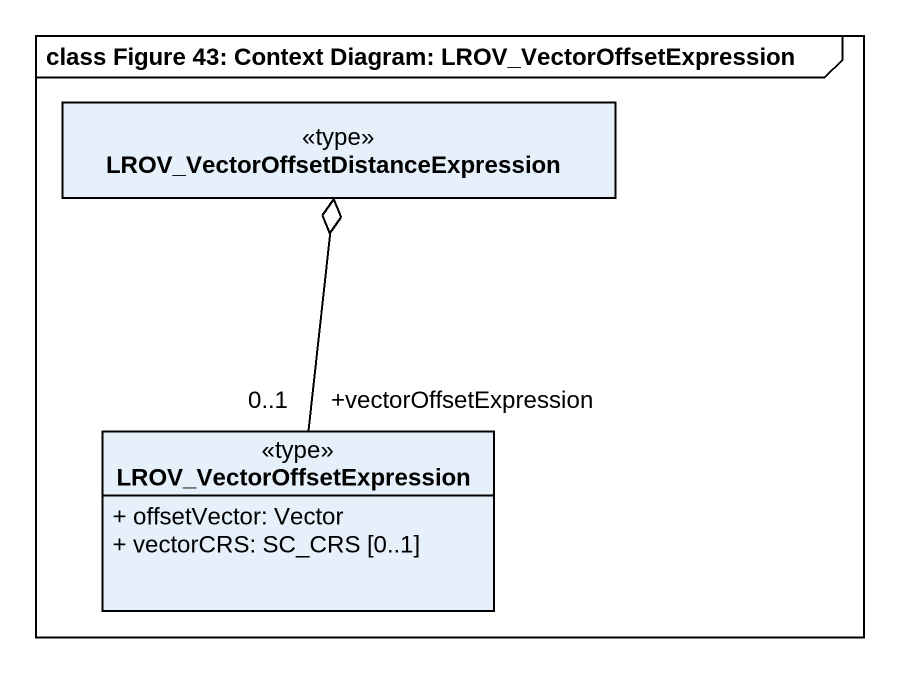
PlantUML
@startuml
mainframe class Figure 43: Context Diagram: LROV_VectorOffsetExpression
hide circle
hide empty members
skinparam classAttributeIconSize 0
class "LROV_VectorOffsetDistanceExpression" as LROV_VectorOffsetDistanceExp <<type>>
class LROV_VectorOffsetExpression <<type>> {
  + offsetVector: Vector
  + vectorCRS: SC_CRS [0..1]
}
LROV_VectorOffsetDistanceExp o-- "+vectorOffsetExpression\n0..1" LROV_VectorOffsetExpression
@enduml
